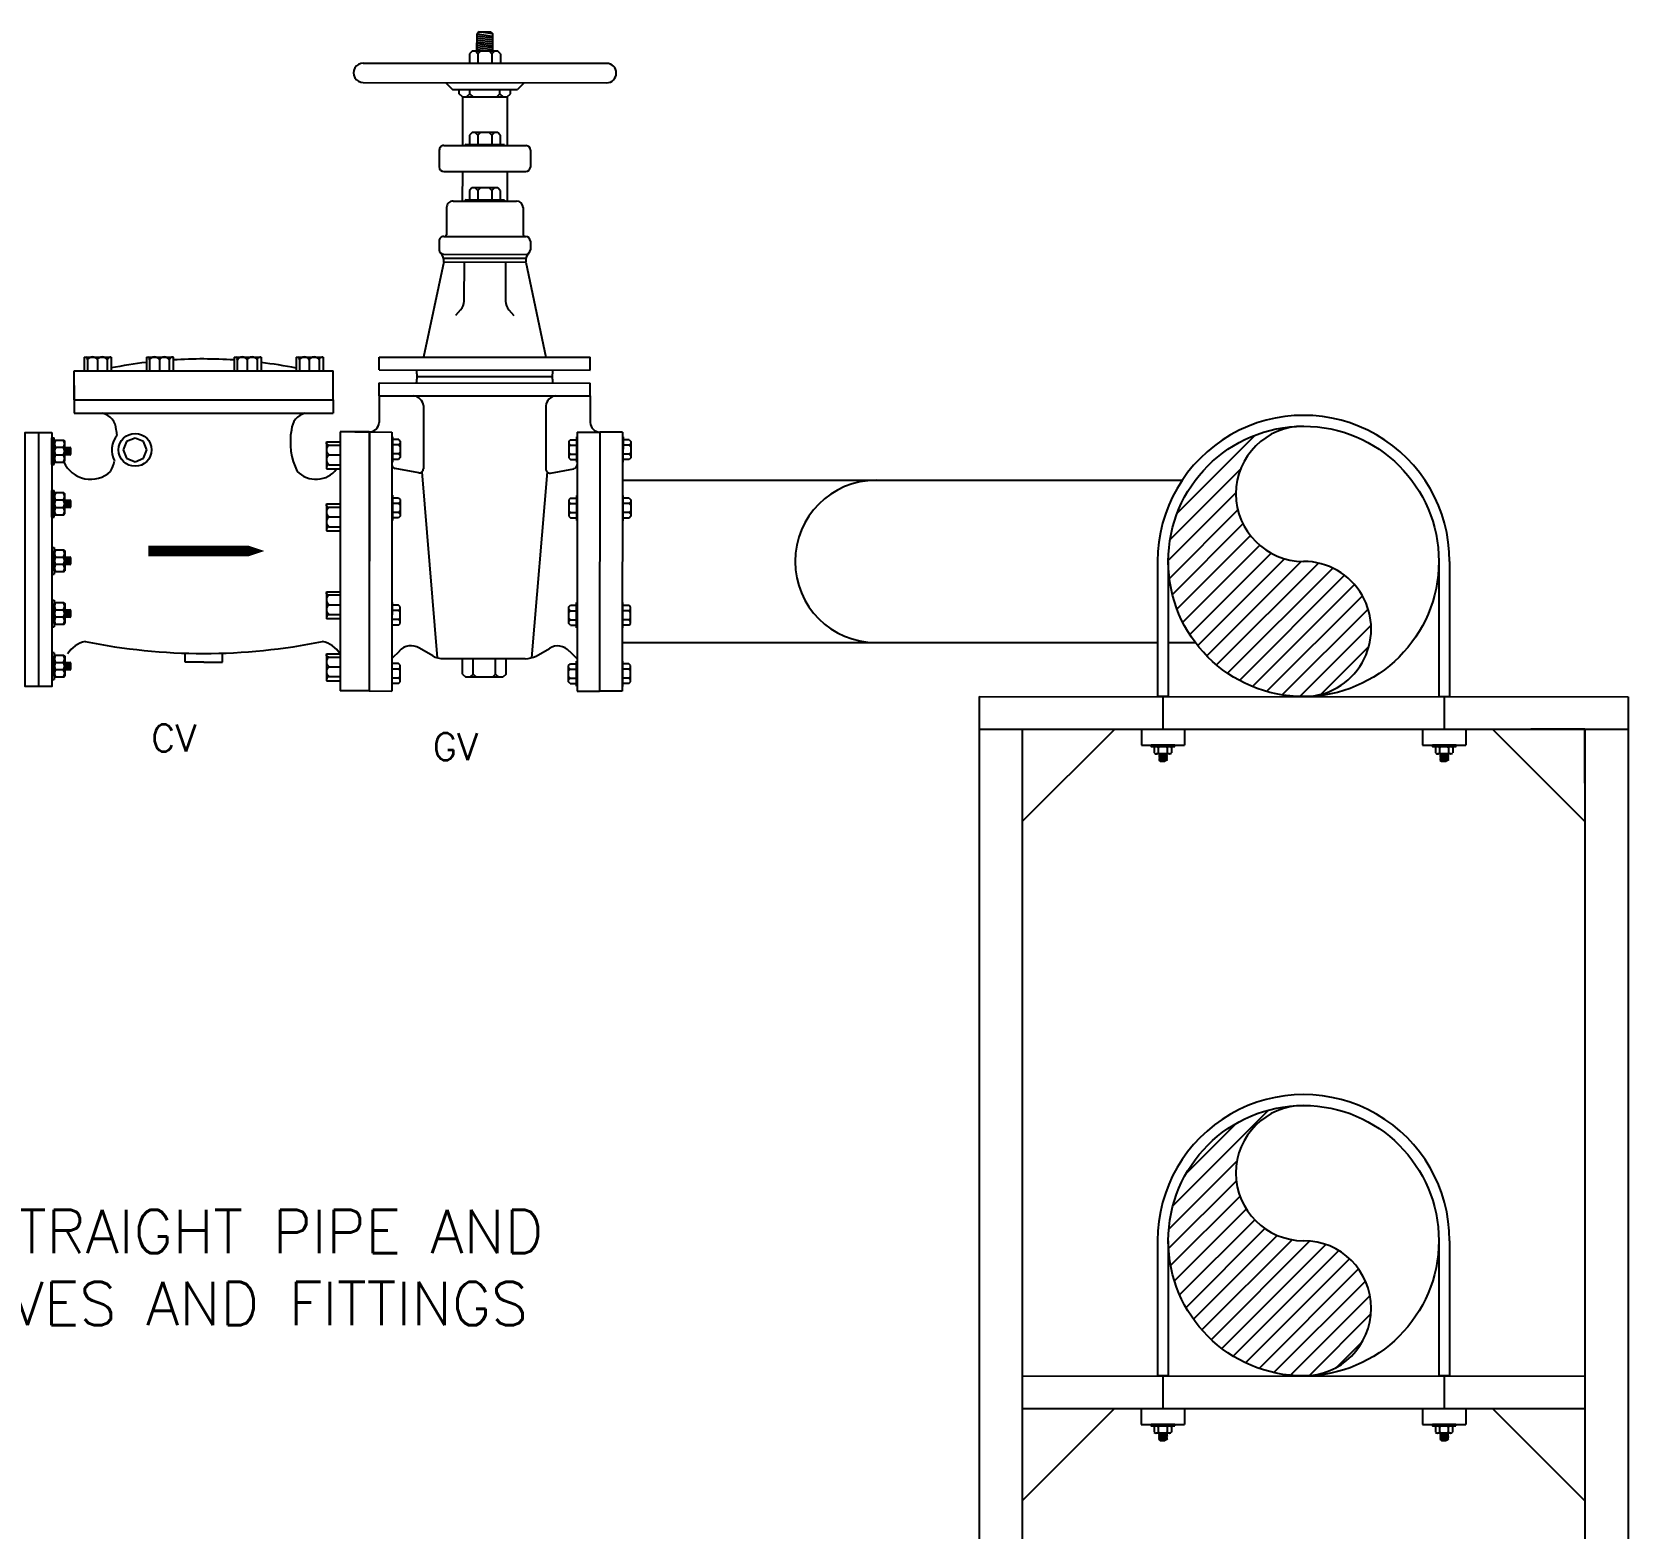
# Model space of a CAD drawing. Header units: inches. Extents: x 51172 to 63334, y -27893 to -10796.
# Drawn here: x 61473 to 62949, y -15642 to -14259 of the extents above; entities that cross this region are included whole.
import ezdxf

# ---------------------------------------------------------------- set-up
doc = ezdxf.new("R2010")
doc.units = ezdxf.units.IN
doc.header["$MEASUREMENT"] = 0
doc.layers.add('M-HVAC-PIPE-TEXT', color=2, linetype='Continuous', lineweight=25)
doc.layers.add('OUTSIDE', color=253, linetype='Continuous')
doc.styles.add('SIMS', font='simplex.shx')

msp = doc.modelspace()

# ---------------------------------------------------------------- hatches: boundary and pattern name
h = msp.add_hatch()
h.set_pattern_fill('ANSI31', color=256, scale=100)
h.set_pattern_definition([(45, (-37071.097, -21163.08), (-8.8388348, 8.8388348), [])])
h.paths.add_polyline_path([(62692.2, -16194.1, 0.797755), (62648.8, -16003.9, -0.797722), (62605.5, -15813.8, 0.350006), (62453.9, -16003.9, 0.481449)])
h.paths.add_polyline_path([(62648.9, -15251, 0.414214), (62523.9, -15376, 0.414214), (62648.9, -15501, 1), (62648.9, -15376, -1)])
h.paths.add_polyline_path([(62648.9, -14873.1, 1), (62648.9, -14748.1, -1), (62648.9, -14623.1, 0.414214), (62523.9, -14748.1, 0.414214)])

# ---------------------------------------------------------------- linework, layer by layer
at = {"color": 5, "linetype": 'Continuous'}
for p, q in [((61884.7, -14276.4), (61884.8, -14260.5)), ((61886.6, -14258.7), (61884.8, -14260.5)), ((61885.4, -14260.6), (61898.9, -14262.5)), ((61885.4, -14262.4), (61898.9, -14264.2)), ((61885.4, -14264.2), (61898.9, -14266)), ((61885.4, -14266), (61898.9, -14267.8)), ((61885.4, -14267.7), (61898.9, -14269.6)), ((61898.9, -14260.4), (61886.6, -14258.7)), ((61886.6, -14258.7), (61897.7, -14258.7)), ((61897.7, -14258.7), (61899.5, -14260.5)), ((61899.5, -14276.4), (61899.5, -14260.5)), ((61880.2, -14276.4), (61877.8, -14278.8)), ((61877.8, -14278.8), (61877.8, -14287.6)), ((61904, -14276.4), (61880.2, -14276.4)), ((61885.7, -14278.8), (61883.3, -14276.4)), ((61885.4, -14269.5), (61898.9, -14271.4)), ((61885.4, -14271.3), (61898.9, -14273.2)), ((61885.4, -14273.1), (61898.9, -14275)), ((61885.4, -14274.9), (61896, -14276.4)), ((61885.7, -14278.8), (61885.6, -14287.6)), ((61885.7, -14278.8), (61888, -14276.4)), ((61898.6, -14278.8), (61896.2, -14276.4)), ((61898.6, -14278.8), (61901, -14276.4)), ((61898.6, -14278.8), (61898.6, -14287.6)), ((61906.4, -14278.8), (61904, -14276.4)), ((61906.4, -14278.8), (61906.4, -14287.6)), ((61779.6, -14287.5), (62004.6, -14287.7)), ((61779.6, -14305.5), (62004.6, -14305.7)), ((61855.7, -14305.5), (61862.1, -14312)), ((61862.1, -14312), (61922.1, -14312)), ((61868.3, -14315.8), (61868.3, -14312)), ((61878.2, -14315.8), (61878.2, -14312)), ((61906, -14315.8), (61906, -14312)), ((61915.8, -14315.8), (61915.8, -14312)), ((61928.5, -14305.6), (61922.1, -14312)), ((61871.3, -14318.8), (61868.3, -14315.8)), ((61871.3, -14318.8), (61912.8, -14318.8)), ((61871.3, -14318.8), (61871.3, -14363.8)), ((61878.2, -14315.8), (61875.2, -14318.8)), ((61878.2, -14315.8), (61881.2, -14318.8)), ((61906, -14315.8), (61903, -14318.8)), ((61906, -14315.8), (61909, -14318.8)), ((61912.8, -14318.8), (61915.8, -14315.8)), ((61912.8, -14318.8), (61912.8, -14363.8)), ((61880.2, -14351.6), (61877.8, -14354)), ((61877.8, -14354), (61877.8, -14362.8)), ((61904, -14351.7), (61880.2, -14351.6)), ((61885.6, -14354), (61883.2, -14351.6)), ((61885.6, -14354), (61888, -14351.6)), ((61885.6, -14354), (61885.6, -14362.8)), ((61898.5, -14354), (61896.1, -14351.7)), ((61898.5, -14354), (61900.9, -14351.7)), ((61898.5, -14354), (61898.5, -14362.9)), ((61906.3, -14354), (61904, -14351.7)), ((61906.3, -14354), (61906.3, -14362.9)), ((61849.9, -14367.9), (61849.9, -14383.5)), ((61854.1, -14363.7), (61930, -14363.8)), ((61910.2, -14362.9), (61873.8, -14362.8)), ((61873.8, -14362.8), (61873.8, -14363.8)), ((61910.2, -14362.9), (61910.2, -14363.8)), ((61934.1, -14368), (61934.1, -14383.6)), ((61854.1, -14387.7), (61929.9, -14387.8)), ((61871.3, -14387.7), (61871.2, -14415)), ((61912.8, -14387.7), (61912.8, -14415)), ((61862.6, -14415), (61921.4, -14415)), ((61910.2, -14414.1), (61873.8, -14414)), ((61873.8, -14414), (61873.8, -14415)), ((61880.1, -14402.8), (61877.7, -14405.2)), ((61877.7, -14405.2), (61877.7, -14414)), ((61903.9, -14402.9), (61880.1, -14402.8)), ((61885.5, -14405.2), (61883.2, -14402.8)), ((61885.5, -14405.2), (61887.9, -14402.9)), ((61885.5, -14405.2), (61885.5, -14414.1)), ((61898.5, -14405.2), (61896.1, -14402.9)), ((61898.5, -14405.2), (61900.9, -14402.9)), ((61898.5, -14405.2), (61898.5, -14414.1)), ((61906.3, -14405.3), (61903.9, -14402.9)), ((61906.3, -14405.3), (61906.3, -14414.1)), ((61910.2, -14414.1), (61910.2, -14415)), ((61856.6, -14420.9), (61856.6, -14446.1)), ((61927.4, -14421), (61927.4, -14446.2)), ((61849.9, -14452), (61849.9, -14460)), ((61854.1, -14447.8), (61929.9, -14447.9)), ((61934.1, -14452.1), (61934.1, -14460.1)), ((61854, -14471.3), (61835.3, -14559.2)), ((61853.8, -14467.8), (61930.1, -14467.8)), ((61854, -14464.2), (61929.9, -14464.3)), ((61854, -14471.3), (61929.9, -14471.4)), ((61872.8, -14471.3), (61872.7, -14507.4)), ((61911.1, -14471.4), (61911.1, -14507.5)), ((61929.9, -14471.4), (61948.4, -14559.3)), ((61869.6, -14515.5), (61864.9, -14520.7)), ((61914.2, -14515.6), (61918.9, -14520.7)), ((61794.3, -14559.2), (61989.4, -14559.3)), ((61794.3, -14571.1), (61794.3, -14559.2)), ((61989.4, -14571.3), (61989.4, -14559.3)), ((61794.3, -14571.1), (61989.4, -14571.3)), ((61829.5, -14577.1), (61954.2, -14577.3)), ((61794.3, -14583.1), (61989.4, -14583.3)), ((61794.3, -14595.1), (61794.3, -14583.1)), ((61989.4, -14595.2), (61989.4, -14583.3)), ((61794.3, -14595.1), (61989.4, -14595.2)), ((61794.3, -14595.1), (61794.3, -14619.7)), ((61835.3, -14604.1), (61835.2, -14662.4)), ((61948.4, -14604.2), (61948.3, -14662.5)), ((61989.4, -14595.2), (61989.4, -14619.9)), ((61479.4, -14628.9), (61479.4, -14863.7)), ((61491.7, -14658.6), (61491.7, -14634)), ((61491.7, -14634), (61494, -14634)), ((61494, -14658.6), (61494, -14634)), ((61494.8, -14636.2), (61494, -14637)), ((61494, -14637), (61494, -14655.5)), ((61502.8, -14636.2), (61494.8, -14636.2)), ((61502.8, -14636.2), (61503.7, -14637)), ((61503.7, -14655.5), (61503.7, -14637)), ((61785.3, -14628.4), (61785.1, -14867.8)), ((61785.3, -14628.4), (61785.1, -14867.8)), ((61785.3, -14628.4), (61806.1, -14628.5)), ((61806.1, -14628.5), (61805.9, -14867.9)), ((61806.7, -14632.9), (61806.1, -14632.9)), ((61806.7, -14632.9), (61806.7, -14656.3)), ((61812.4, -14635.5), (61806.7, -14635.5)), ((61812.4, -14635.5), (61813.9, -14637)), ((61813.9, -14637), (61813.9, -14652.2)), ((61971.2, -14635.6), (61969.7, -14637.1)), ((61969.7, -14637.1), (61969.7, -14652.4)), ((61971.2, -14635.6), (61976.9, -14635.6)), ((61976.9, -14633.1), (61977.5, -14633.1)), ((61976.9, -14633.1), (61976.9, -14656.4)), ((61977.5, -14628.6), (61977.3, -14868)), ((61977.5, -14628.6), (61998.3, -14628.6)), ((61998.3, -14628.6), (61998.1, -14868)), ((61998.3, -14628.6), (61998.1, -14868)), ((62019.2, -14628.7), (61998.3, -14628.6)), ((62019.2, -14628.7), (62018.9, -14868.1)), ((62019.8, -14633.1), (62019.2, -14633.1)), ((62019.8, -14633.1), (62019.7, -14656.5)), ((62025.4, -14635.7), (62019.8, -14635.6)), ((62025.4, -14635.7), (62026.9, -14637.2)), ((62026.9, -14637.2), (62026.9, -14652.4)), ((61502, -14642.9), (61495.6, -14642.9)), ((61495.6, -14649.6), (61502, -14649.6)), ((61503.7, -14642.9), (61508.5, -14642.9)), ((61508.5, -14649.6), (61503.7, -14649.6)), ((61509.3, -14648.8), (61509.3, -14643.7)), ((61812.4, -14640.5), (61806.7, -14640.5)), ((61812.3, -14648.8), (61806.7, -14648.8)), ((61812.3, -14648.8), (61813.9, -14647.2)), ((61812.3, -14648.8), (61813.9, -14650.3)), ((61813.9, -14652.2), (61812.3, -14653.8)), ((61812.4, -14640.5), (61813.9, -14638.9)), ((61812.4, -14640.5), (61813.9, -14642)), ((61971.2, -14640.6), (61969.7, -14639.1)), ((61971.2, -14640.6), (61969.7, -14642.1)), ((61971.2, -14648.9), (61969.7, -14647.4)), ((61971.2, -14648.9), (61969.7, -14650.4)), ((61969.7, -14652.4), (61971.2, -14653.9)), ((61971.2, -14640.6), (61976.9, -14640.6)), ((61971.2, -14648.9), (61976.9, -14648.9)), ((62025.4, -14649), (62019.7, -14649)), ((62025.4, -14640.7), (62019.8, -14640.7)), ((62025.4, -14640.7), (62026.9, -14639.1)), ((62025.4, -14640.7), (62026.9, -14642.2)), ((62025.4, -14649), (62026.9, -14647.4)), ((62025.4, -14649), (62026.9, -14650.5)), ((62026.9, -14652.4), (62025.4, -14654)), ((61491.7, -14658.6), (61494, -14658.6)), ((61494, -14655.5), (61494.8, -14656.3)), ((61494.8, -14656.3), (61502.8, -14656.3)), ((61502.8, -14656.3), (61503.7, -14655.5)), ((61806.7, -14656.3), (61806.1, -14656.3)), ((61812.3, -14653.8), (61806.7, -14653.8)), ((61831, -14666.3), (61809.2, -14662.2)), ((61833.9, -14665.3), (61848, -14837.1)), ((61949.6, -14665.4), (61935.2, -14837.2)), ((61952.6, -14666.4), (61974.4, -14662.4)), ((61971.2, -14653.9), (61976.9, -14653.9)), ((61976.9, -14656.4), (61977.5, -14656.4)), ((62019.7, -14656.5), (62019.1, -14656.5)), ((62025.4, -14654), (62019.7, -14654)), ((61491.7, -14682.6), (61494, -14682.6)), ((61491.7, -14707.2), (61491.7, -14682.6)), ((61494, -14707.2), (61494, -14682.6)), ((61494.8, -14684.8), (61494, -14685.6)), ((61494, -14685.6), (61494, -14704.2)), ((61502.8, -14684.8), (61494.8, -14684.8)), ((61502, -14691.6), (61495.6, -14691.6)), ((61502.8, -14684.8), (61503.7, -14685.6)), ((61503.7, -14704.2), (61503.7, -14685.6)), ((61503.7, -14691.6), (61508.5, -14691.6)), ((61509.3, -14697.5), (61509.3, -14692.4)), ((61806.7, -14686.9), (61806.1, -14686.9)), ((61806.7, -14686.9), (61806.6, -14710.3)), ((61812.3, -14694.5), (61806.6, -14694.5)), ((61812.3, -14689.5), (61806.7, -14689.5)), ((61812.3, -14689.5), (61813.8, -14691)), ((61812.3, -14694.5), (61813.8, -14692.9)), ((61812.3, -14694.5), (61813.8, -14696)), ((61813.8, -14691), (61813.8, -14706.3)), ((61971.2, -14689.6), (61969.7, -14691.1)), ((61969.7, -14691.1), (61969.7, -14706.4)), ((61971.2, -14694.6), (61969.7, -14693.1)), ((61971.2, -14694.6), (61969.7, -14696.1)), ((61971.2, -14689.6), (61976.8, -14689.6)), ((61971.2, -14694.6), (61976.8, -14694.6)), ((61976.8, -14687.1), (61976.8, -14710.4)), ((61976.8, -14687.1), (61977.4, -14687.1)), ((62019.7, -14687.1), (62019.1, -14687.1)), ((62019.7, -14687.1), (62019.7, -14710.5)), ((62025.4, -14689.7), (62019.7, -14689.7)), ((62025.4, -14694.7), (62019.7, -14694.7)), ((62025.4, -14689.7), (62026.9, -14691.2)), ((62025.4, -14694.7), (62026.9, -14693.1)), ((62025.4, -14694.7), (62026.9, -14696.2)), ((62026.9, -14691.2), (62026.9, -14706.4)), ((61491.7, -14707.2), (61494, -14707.2)), ((61494, -14704.2), (61494.8, -14705)), ((61494.8, -14705), (61502.8, -14705)), ((61495.6, -14698.3), (61502, -14698.3)), ((61502.8, -14705), (61503.7, -14704.2)), ((61508.5, -14698.3), (61503.7, -14698.3)), ((61806.6, -14710.3), (61806, -14710.3)), ((61812.3, -14702.8), (61806.6, -14702.8)), ((61812.3, -14707.8), (61806.6, -14707.8)), ((61812.3, -14702.8), (61813.8, -14701.2)), ((61812.3, -14702.8), (61813.8, -14704.3)), ((61813.8, -14706.3), (61812.3, -14707.8)), ((61971.2, -14702.9), (61969.7, -14701.4)), ((61971.2, -14702.9), (61969.7, -14704.4)), ((61969.7, -14706.4), (61971.2, -14707.9)), ((61971.2, -14702.9), (61976.8, -14702.9)), ((61971.2, -14707.9), (61976.8, -14707.9)), ((61976.8, -14710.4), (61977.4, -14710.4)), ((62019.7, -14710.5), (62019.1, -14710.5)), ((62025.4, -14703), (62019.7, -14703)), ((62025.3, -14708), (62019.7, -14708)), ((62026.9, -14706.4), (62025.3, -14708)), ((62025.4, -14703), (62026.9, -14701.4)), ((62025.4, -14703), (62026.9, -14704.5)), ((61491.7, -14735.3), (61491.7, -14759.9)), ((61491.7, -14735.3), (61494, -14735.3)), ((61494, -14735.3), (61494, -14759.9)), ((61494, -14738.3), (61494.8, -14737.5)), ((61494, -14756.9), (61494, -14738.3)), ((61494.8, -14737.5), (61502.8, -14737.5)), ((61502.8, -14737.5), (61503.7, -14738.3)), ((61503.7, -14738.3), (61503.7, -14756.9)), ((61495.6, -14744.2), (61502, -14744.2)), ((61502, -14751), (61495.6, -14751)), ((61503.7, -14744.2), (61508.5, -14744.2)), ((61508.5, -14751), (61503.7, -14751)), ((61509.3, -14750.1), (61509.3, -14745)), ((61491.7, -14759.9), (61494, -14759.9)), ((61494.8, -14757.7), (61494, -14756.9)), ((61502.8, -14757.7), (61494.8, -14757.7)), ((61502.8, -14757.7), (61503.7, -14756.9)), ((61491.7, -14784), (61494, -14784)), ((61491.7, -14784), (61491.7, -14808.6)), ((61494, -14784), (61494, -14808.6)), ((61494, -14787), (61494.8, -14786.2)), ((61494, -14805.5), (61494, -14787)), ((61494.8, -14786.2), (61502.8, -14786.2)), ((61495.6, -14792.9), (61502, -14792.9)), ((61502, -14799.6), (61495.6, -14799.6)), ((61502.8, -14786.2), (61503.7, -14787)), ((61503.7, -14787), (61503.7, -14805.5)), ((61503.7, -14792.9), (61508.5, -14792.9)), ((61508.5, -14799.6), (61503.7, -14799.6)), ((61509.3, -14798.8), (61509.3, -14793.7)), ((61806.6, -14786), (61806, -14786)), ((61806.5, -14809.4), (61806.6, -14786)), ((61812.2, -14788.6), (61806.6, -14788.6)), ((61812.2, -14793.6), (61806.6, -14793.6)), ((61813.7, -14790.1), (61812.2, -14788.6)), ((61812.2, -14793.6), (61813.7, -14792)), ((61812.2, -14793.6), (61813.7, -14795.1)), ((61812.2, -14801.9), (61813.7, -14800.3)), ((61813.7, -14805.4), (61813.7, -14790.1)), ((61969.6, -14790.2), (61971.1, -14788.7)), ((61969.6, -14805.5), (61969.6, -14790.2)), ((61971.1, -14793.7), (61969.6, -14792.2)), ((61971.1, -14793.7), (61969.6, -14795.2)), ((61971.1, -14788.7), (61976.8, -14788.7)), ((61971.1, -14793.7), (61976.8, -14793.7)), ((61976.7, -14809.5), (61976.8, -14786.2)), ((61976.8, -14786.2), (61977.4, -14786.2)), ((62019.6, -14786.2), (62019, -14786.2)), ((62019.6, -14809.6), (62019.6, -14786.2)), ((62025.3, -14788.8), (62019.6, -14788.8)), ((62025.3, -14793.8), (62019.6, -14793.8)), ((62026.8, -14790.3), (62025.3, -14788.8)), ((62025.3, -14793.8), (62026.8, -14792.2)), ((62025.3, -14793.8), (62026.8, -14795.3)), ((62026.8, -14805.5), (62026.8, -14790.3)), ((61491.7, -14808.6), (61494, -14808.6)), ((61494.8, -14806.3), (61494, -14805.5)), ((61502.8, -14806.3), (61494.8, -14806.3)), ((61502.8, -14806.3), (61503.7, -14805.5)), ((61806.5, -14809.4), (61805.9, -14809.4)), ((61812.2, -14801.9), (61806.5, -14801.9)), ((61812.2, -14806.9), (61806.5, -14806.9)), ((61812.2, -14801.9), (61813.7, -14803.4)), ((61812.2, -14806.9), (61813.7, -14805.4)), ((61971.1, -14802), (61969.6, -14800.5)), ((61971.1, -14802), (61969.6, -14803.5)), ((61971.1, -14807), (61969.6, -14805.5)), ((61971.1, -14802), (61976.7, -14802)), ((61971.1, -14807), (61976.7, -14807)), ((61976.7, -14809.5), (61977.3, -14809.5)), ((62019.6, -14809.6), (62019, -14809.6)), ((62025.3, -14802.1), (62019.6, -14802.1)), ((62025.3, -14807.1), (62019.6, -14807.1)), ((62025.3, -14802.1), (62026.8, -14800.5)), ((62025.3, -14802.1), (62026.8, -14803.6)), ((62025.3, -14807.1), (62026.8, -14805.5)), ((61843.9, -14835.5), (61831.6, -14828.4)), ((61939.4, -14835.6), (61951.7, -14828.6)), ((61494, -14832.6), (61494, -14857.2)), ((61494, -14835.6), (61494.8, -14834.8)), ((61494, -14854.2), (61494, -14835.6)), ((61494.8, -14834.8), (61502.8, -14834.8)), ((61495.6, -14841.6), (61502, -14841.6)), ((61502.8, -14834.8), (61503.7, -14835.6)), ((61503.7, -14835.6), (61503.7, -14854.2)), ((61503.7, -14841.6), (61508.5, -14841.6)), ((61509.3, -14847.5), (61509.3, -14842.4)), ((61813, -14831.1), (61805.9, -14837.9)), ((61806.5, -14840.1), (61805.9, -14840.1)), ((61806.5, -14863.4), (61806.5, -14840.1)), ((61812.2, -14842.6), (61806.5, -14842.6)), ((61813.7, -14844.1), (61812.2, -14842.6)), ((61813.7, -14859.4), (61813.7, -14844.1)), ((61853.8, -14838), (61929.4, -14838)), ((61871.4, -14852.2), (61871.4, -14838)), ((61881.2, -14852.2), (61881.3, -14838)), ((61902, -14852.3), (61902, -14838)), ((61911.8, -14852.3), (61911.8, -14838)), ((61969.5, -14844.2), (61971.1, -14842.7)), ((61969.5, -14859.5), (61969.5, -14844.2)), ((61970.2, -14831.2), (61977.3, -14838.1)), ((61971.1, -14842.7), (61976.7, -14842.7)), ((61976.7, -14840.2), (61977.3, -14840.2)), ((61976.7, -14863.5), (61976.7, -14840.2)), ((62019.6, -14840.2), (62019, -14840.2)), ((62019.6, -14863.6), (62019.6, -14840.2)), ((62025.2, -14842.8), (62019.6, -14842.8)), ((62026.7, -14844.3), (62025.2, -14842.8)), ((62026.7, -14859.5), (62026.7, -14844.3)), ((61491.7, -14857.2), (61494, -14857.2)), ((61494.8, -14855), (61494, -14854.2)), ((61502.8, -14855), (61494.8, -14855)), ((61502, -14848.3), (61495.6, -14848.3)), ((61502.8, -14855), (61503.7, -14854.2)), ((61508.5, -14848.3), (61503.7, -14848.3)), ((61812.2, -14847.6), (61806.5, -14847.6)), ((61812.2, -14855.9), (61806.5, -14855.9)), ((61812.2, -14847.6), (61813.7, -14846.1)), ((61812.2, -14847.6), (61813.7, -14849.1)), ((61812.2, -14855.9), (61813.7, -14854.3)), ((61812.2, -14855.9), (61813.7, -14857.4)), ((61812.2, -14860.9), (61813.7, -14859.4)), ((61871.4, -14852.2), (61874.4, -14855.2)), ((61908.8, -14855.2), (61874.4, -14855.2)), ((61881.2, -14852.2), (61878.3, -14855.2)), ((61881.2, -14852.2), (61884.2, -14855.2)), ((61902, -14852.3), (61899, -14855.2)), ((61902, -14852.3), (61904.9, -14855.2)), ((61911.8, -14852.3), (61908.8, -14855.2)), ((61971, -14847.7), (61969.5, -14846.2)), ((61971, -14847.7), (61969.5, -14849.2)), ((61971, -14856), (61969.5, -14854.5)), ((61971, -14856), (61969.5, -14857.5)), ((61971, -14847.7), (61976.7, -14847.7)), ((61971, -14856), (61976.7, -14856)), ((62025.2, -14847.8), (62019.6, -14847.8)), ((62025.2, -14856.1), (62019.6, -14856.1)), ((62025.2, -14847.8), (62026.7, -14846.2)), ((62025.2, -14847.8), (62026.7, -14849.3)), ((62025.2, -14856.1), (62026.7, -14854.5)), ((62025.2, -14856.1), (62026.7, -14857.6)), ((61785.1, -14867.8), (61805.9, -14867.9)), ((61806.5, -14863.4), (61805.9, -14863.4)), ((61812.2, -14860.9), (61806.5, -14860.9)), ((61971, -14861), (61969.5, -14859.5)), ((61971, -14861), (61976.7, -14861)), ((61976.7, -14863.5), (61977.3, -14863.5)), ((61977.3, -14868), (61998.1, -14868)), ((62018.9, -14868.1), (61998.1, -14868)), ((62019.6, -14863.6), (62019, -14863.6)), ((62025.2, -14861.1), (62019.6, -14861.1)), ((62025.2, -14861.1), (62026.7, -14859.5))]:
    msp.add_line(p, q, dxfattribs=at)
at = {"color": 5}
for p, q in [((61521.7, -14559.2), (61521.7, -14572.1)), ((61521.7, -14559.2), (61546.6, -14559.2)), ((61524.7, -14561.8), (61524.7, -14572.1)), ((61533.8, -14561.8), (61533.8, -14572.1)), ((61542.9, -14561.8), (61542.9, -14572.1)), ((61546.6, -14559.2), (61546.6, -14572.1)), ((61579.1, -14559.2), (61579.1, -14572.1)), ((61579.1, -14559.2), (61604, -14559.2)), ((61582.1, -14561.8), (61582.1, -14572.1)), ((61591.2, -14561.8), (61591.2, -14572.1)), ((61600.3, -14561.8), (61600.3, -14572.1)), ((61604, -14559.2), (61604, -14572.1)), ((61660.3, -14559.2), (61660.3, -14572.1)), ((61660.3, -14559.2), (61685.2, -14559.2)), ((61663.2, -14561.8), (61663.2, -14572.1)), ((61672.3, -14561.8), (61672.3, -14572.1)), ((61681.4, -14561.8), (61681.4, -14572.1)), ((61685.2, -14559.2), (61685.2, -14572.1)), ((61717.7, -14559.2), (61717.7, -14572.1)), ((61717.7, -14559.2), (61742.5, -14559.2)), ((61720.6, -14561.8), (61720.6, -14572.1)), ((61729.7, -14561.8), (61729.7, -14572.1)), ((61738.8, -14561.8), (61738.8, -14572.1)), ((61742.5, -14559.2), (61742.5, -14572.1)), ((61512.5, -14572.1), (61751.8, -14572.1)), ((61512.5, -14585.4), (61512.5, -14572.1)), ((61751.8, -14585.4), (61751.8, -14572.1)), ((61512.5, -14598.7), (61512.5, -14585.4)), ((61512.5, -14585.4), (61512.5, -14598.7)), ((61751.8, -14598.7), (61751.8, -14585.4)), ((61512.5, -14598.7), (61751.8, -14598.7)), ((61512.5, -14598.7), (61512.5, -14611)), ((61751.8, -14598.7), (61751.8, -14611)), ((61512.5, -14611), (61751.8, -14611)), ((61560.9, -14637.3), (61557.7, -14645)), ((61568.7, -14634.1), (61560.9, -14637.3)), ((61576.4, -14637.3), (61568.7, -14634.1)), ((61579.6, -14645), (61576.4, -14637.3)), ((61745.6, -14637.6), (61745.6, -14662.5)), ((61745.6, -14637.6), (61758.4, -14637.6)), ((61771.8, -14628.3), (61758.4, -14628.3)), ((61758.4, -14628.3), (61758.4, -14867.7)), ((61785.1, -14628.3), (61771.8, -14628.3)), ((61771.8, -14628.3), (61785.1, -14628.3)), ((61785.1, -14628.3), (61785.1, -14867.8)), ((61557.7, -14645), (61560.9, -14652.8)), ((61560.9, -14652.8), (61568.7, -14656)), ((61568.7, -14656), (61576.4, -14652.8)), ((61576.4, -14652.8), (61579.6, -14645)), ((61748.2, -14640.6), (61758.4, -14640.6)), ((61748.2, -14649.6), (61758.4, -14649.6)), ((61745.6, -14662.5), (61758.4, -14662.5)), ((61748.2, -14658.7), (61758.4, -14658.7)), ((61785.2, -14673.1), (61785.2, -14823.1)), ((61745.6, -14695), (61745.6, -14719.9)), ((61745.6, -14695), (61758.4, -14695)), ((61748.2, -14697.9), (61758.4, -14697.9)), ((61748.2, -14707), (61758.4, -14707)), ((61745.6, -14719.9), (61758.4, -14719.9)), ((61748.2, -14716.1), (61758.4, -14716.1)), ((61745.6, -14776.1), (61745.6, -14801)), ((61745.6, -14776.1), (61758.4, -14776.1)), ((61748.2, -14779.1), (61758.4, -14779.1)), ((61748.2, -14788.2), (61758.4, -14788.2)), ((61748.2, -14797.3), (61758.4, -14797.3)), ((61745.6, -14801), (61758.4, -14801)), ((61494, -14832.6), (61491.7, -14832.6)), ((61615.1, -14841.1), (61615.1, -14832.9)), ((61632.2, -14841.1), (61615.1, -14841.1)), ((61632.2, -14841.1), (61649.4, -14841.1)), ((61649.4, -14841.1), (61649.4, -14832.9)), ((61745.6, -14833.5), (61745.6, -14858.4)), ((61745.6, -14833.5), (61758.4, -14833.5)), ((61748.2, -14836.5), (61758.4, -14836.5)), ((61745.6, -14858.4), (61758.4, -14858.4)), ((61748.2, -14845.6), (61758.4, -14845.6)), ((61748.2, -14854.6), (61758.4, -14854.6)), ((61771.8, -14867.7), (61758.4, -14867.7)), ((61785.1, -14867.7), (61771.8, -14867.7))]:
    msp.add_line(p, q, dxfattribs=at)
for p, q in [((62019.1, -14673.1), (62536.7, -14673.1)), ((62019.1, -14673.1), (62253.8, -14673.1)), ((62513.9, -14748.1), (62513.9, -14873.1)), ((62523.9, -14748.1), (62523.9, -14873.1)), ((62773.9, -14748.1), (62773.9, -14873.2)), ((62783.9, -14748.1), (62783.9, -14873.2)), ((62019, -14823.1), (62513.9, -14823.1)), ((62523.9, -14823.1), (62548.9, -14823.1)), ((62348.9, -14873.1), (62348.9, -15941.9)), ((62348.9, -14873.1), (62948.9, -14873.2)), ((62523.9, -14873.1), (62513.9, -14873.1)), ((62518.9, -14873.1), (62518.9, -14903.1)), ((62783.9, -14873.2), (62773.9, -14873.2)), ((62778.9, -14873.2), (62778.9, -14903.2)), ((62948.9, -14873.2), (62948.9, -16598.1)), ((62348.9, -14903.1), (62948.9, -14903.2)), ((62388.9, -14903.1), (62388.9, -15941.9)), ((62388.9, -14903.1), (62438.9, -14903.1)), ((62388.9, -14903.1), (62388.9, -14953.1)), ((62388.9, -14988.5), (62474.3, -14903.1)), ((62499, -14903.1), (62499, -14918)), ((62538.9, -14903.1), (62538.9, -14917.9)), ((62759, -14903.1), (62759, -14918)), ((62798.9, -14903.2), (62798.9, -14918)), ((62823.6, -14903.2), (62908.9, -14988.5)), ((62908.9, -14903.2), (62858.9, -14903.2)), ((62908.9, -14903.2), (62908.9, -16598.1)), ((62908.9, -14903.2), (62908.9, -14953.2)), ((62908.9, -14953.2), (62908.9, -14903.2)), ((62499, -14918), (62538.9, -14917.9)), ((62759, -14918), (62798.9, -14918)), ((62510.9, -14920), (62510.9, -14925.2)), ((62525, -14926), (62512.7, -14926)), ((62514.6, -14920), (62514.6, -14925.2)), ((62515, -14926.1), (62515.1, -14926)), ((62515, -14926.1), (62515.6, -14926.6)), ((62515, -14927), (62515.6, -14926.6)), ((62515, -14927), (62515.6, -14927.5)), ((62515, -14928), (62515.6, -14927.5)), ((62515, -14928), (62515.6, -14928.4)), ((62515, -14928.9), (62515.6, -14928.4)), ((62515, -14928.9), (62515.6, -14929.3)), ((62515, -14929.8), (62515.6, -14929.3)), ((62515, -14929.8), (62515.6, -14930.3)), ((62515, -14930.7), (62515.6, -14930.3)), ((62515, -14930.7), (62515.6, -14931.2)), ((62515, -14931.7), (62515.6, -14931.2)), ((62515, -14931.7), (62516.5, -14932.9)), ((62522.5, -14931.9), (62515.2, -14931.9)), ((62522.5, -14926.3), (62515.6, -14926.6)), ((62522.5, -14927.2), (62515.6, -14927.5)), ((62522.5, -14928.1), (62515.6, -14928.4)), ((62522.5, -14929.1), (62515.6, -14929.3)), ((62522.5, -14930), (62515.6, -14930.3)), ((62522.5, -14931), (62515.6, -14931.2)), ((62516.5, -14932.9), (62520.8, -14932.9)), ((62522.5, -14931.9), (62520.8, -14932.9)), ((62522.9, -14926), (62522.5, -14926.3)), ((62523.1, -14926.8), (62522.5, -14926.3)), ((62523.1, -14926.8), (62522.5, -14927.2)), ((62523.1, -14927.7), (62522.5, -14927.2)), ((62523.1, -14927.7), (62522.5, -14928.1)), ((62523.1, -14928.6), (62522.5, -14928.1)), ((62523.1, -14928.6), (62522.5, -14929.1)), ((62523.1, -14929.6), (62522.5, -14929.1)), ((62523.1, -14929.6), (62522.5, -14930)), ((62523.1, -14930.5), (62522.5, -14930)), ((62523.1, -14930.5), (62522.5, -14931)), ((62523.1, -14931.4), (62522.5, -14931)), ((62523.1, -14931.4), (62522.5, -14931.9)), ((62523.1, -14925.2), (62523.1, -14920)), ((62526.8, -14920), (62526.8, -14925.2)), ((62770.9, -14920), (62770.9, -14925.2)), ((62785, -14926), (62772.7, -14926)), ((62774.6, -14920), (62774.6, -14925.2)), ((62775, -14926.1), (62775.1, -14926)), ((62775, -14926.1), (62775.6, -14926.6)), ((62775, -14927), (62775.6, -14926.6)), ((62775, -14927), (62775.6, -14927.5)), ((62775, -14928), (62775.6, -14927.5)), ((62775, -14928), (62775.6, -14928.4)), ((62775, -14928.9), (62775.6, -14928.4)), ((62775, -14928.9), (62775.6, -14929.4)), ((62775, -14929.8), (62775.6, -14929.4)), ((62775, -14929.8), (62775.6, -14930.3)), ((62775, -14930.7), (62775.6, -14930.3)), ((62775, -14930.7), (62775.6, -14931.2)), ((62775, -14931.7), (62775.6, -14931.2)), ((62775, -14931.7), (62776.5, -14932.9)), ((62782.5, -14931.9), (62775.2, -14931.9)), ((62782.5, -14926.3), (62775.6, -14926.6)), ((62782.5, -14927.2), (62775.6, -14927.5)), ((62782.5, -14928.2), (62775.6, -14928.4)), ((62782.5, -14929.1), (62775.6, -14929.4)), ((62782.5, -14930.1), (62775.6, -14930.3)), ((62782.5, -14931), (62775.6, -14931.2)), ((62776.5, -14932.9), (62780.8, -14932.9)), ((62782.5, -14931.9), (62780.8, -14932.9)), ((62782.9, -14926), (62782.5, -14926.3)), ((62783.1, -14926.8), (62782.5, -14926.3)), ((62783.1, -14926.8), (62782.5, -14927.2)), ((62783.1, -14927.7), (62782.5, -14927.2)), ((62783.1, -14927.7), (62782.5, -14928.2)), ((62783.1, -14928.6), (62782.5, -14928.2)), ((62783.1, -14928.6), (62782.5, -14929.1)), ((62783.1, -14929.6), (62782.5, -14929.1)), ((62783.1, -14929.6), (62782.5, -14930.1)), ((62783.1, -14930.5), (62782.5, -14930.1)), ((62783.1, -14930.5), (62782.5, -14931)), ((62783.1, -14931.4), (62782.5, -14931)), ((62783.1, -14931.4), (62782.5, -14931.9)), ((62783.1, -14925.2), (62783.1, -14920)), ((62786.8, -14920), (62786.8, -14925.2)), ((62513.9, -15376), (62513.9, -15501)), ((62523.9, -15376), (62523.9, -15501)), ((62773.9, -15376), (62773.9, -15501)), ((62783.9, -15376), (62783.9, -15501)), ((62388.9, -15501), (62908.9, -15501.1)), ((62523.9, -15501), (62513.9, -15501)), ((62518.9, -15501), (62518.9, -15531)), ((62783.9, -15501), (62773.9, -15501)), ((62778.9, -15501), (62778.9, -15531)), ((62388.9, -15531), (62908.9, -15531.1)), ((62388.9, -15616.4), (62474.2, -15531)), ((62498.9, -15531), (62498.9, -15545.9)), ((62538.9, -15531), (62538.9, -15545.8)), ((62758.9, -15531), (62758.9, -15545.9)), ((62798.9, -15531), (62798.9, -15545.9)), ((62823.5, -15531), (62908.9, -15616.4)), ((62498.9, -15545.9), (62538.9, -15545.8)), ((62510.8, -15547.9), (62510.8, -15553.1)), ((62514.5, -15547.9), (62514.5, -15553.1)), ((62523, -15553.1), (62523, -15547.9)), ((62526.7, -15547.9), (62526.7, -15553.1)), ((62758.9, -15545.9), (62798.9, -15545.9)), ((62770.8, -15547.9), (62770.8, -15553.1)), ((62774.5, -15547.9), (62774.5, -15553.1)), ((62783, -15553.1), (62783, -15547.9)), ((62786.7, -15547.9), (62786.7, -15553.1)), ((62525, -15553.9), (62512.7, -15553.9)), ((62514.9, -15554), (62515.1, -15553.9)), ((62514.9, -15554), (62515.5, -15554.5)), ((62514.9, -15554.9), (62515.5, -15554.5)), ((62514.9, -15554.9), (62515.5, -15555.4)), ((62514.9, -15555.9), (62515.5, -15555.4)), ((62514.9, -15555.9), (62515.5, -15556.3)), ((62514.9, -15556.8), (62515.5, -15556.3)), ((62514.9, -15556.8), (62515.5, -15557.2)), ((62514.9, -15557.7), (62515.5, -15557.2)), ((62514.9, -15557.7), (62515.5, -15558.2)), ((62514.9, -15558.6), (62515.5, -15558.2)), ((62514.9, -15558.6), (62515.5, -15559.1)), ((62514.9, -15559.6), (62515.5, -15559.1)), ((62514.9, -15559.6), (62516.5, -15560.7)), ((62522.4, -15559.8), (62515.2, -15559.8)), ((62522.4, -15554.2), (62515.5, -15554.5)), ((62522.4, -15555.1), (62515.5, -15555.4)), ((62522.4, -15556), (62515.5, -15556.3)), ((62522.4, -15557), (62515.5, -15557.2)), ((62522.4, -15557.9), (62515.5, -15558.2)), ((62522.4, -15558.9), (62515.5, -15559.1)), ((62516.5, -15560.7), (62520.8, -15560.7)), ((62522.4, -15559.8), (62520.8, -15560.7)), ((62522.8, -15553.9), (62522.4, -15554.2)), ((62523, -15554.7), (62522.4, -15554.2)), ((62523, -15554.7), (62522.4, -15555.1)), ((62523, -15555.6), (62522.4, -15555.1)), ((62523, -15555.6), (62522.4, -15556)), ((62523, -15556.5), (62522.4, -15556)), ((62523, -15556.5), (62522.4, -15557)), ((62523.1, -15557.5), (62522.4, -15557)), ((62523.1, -15557.5), (62522.4, -15557.9)), ((62523, -15558.4), (62522.4, -15557.9)), ((62523, -15558.4), (62522.4, -15558.9)), ((62523, -15559.3), (62522.4, -15558.9)), ((62523, -15559.3), (62522.4, -15559.8)), ((62785, -15553.9), (62772.7, -15553.9)), ((62774.9, -15554), (62775.1, -15553.9)), ((62774.9, -15554), (62775.5, -15554.5)), ((62774.9, -15554.9), (62775.5, -15554.5)), ((62774.9, -15554.9), (62775.5, -15555.4)), ((62774.9, -15555.9), (62775.5, -15555.4)), ((62774.9, -15555.9), (62775.5, -15556.3)), ((62774.9, -15556.8), (62775.5, -15556.3)), ((62774.9, -15556.8), (62775.5, -15557.3)), ((62774.9, -15557.7), (62775.5, -15557.3)), ((62774.9, -15557.7), (62775.5, -15558.2)), ((62774.9, -15558.6), (62775.5, -15558.2)), ((62774.9, -15558.6), (62775.5, -15559.1)), ((62774.9, -15559.6), (62775.5, -15559.1)), ((62774.9, -15559.6), (62776.5, -15560.8)), ((62782.4, -15559.8), (62775.2, -15559.8)), ((62782.4, -15554.2), (62775.5, -15554.5)), ((62782.4, -15555.1), (62775.5, -15555.4)), ((62782.4, -15556.1), (62775.5, -15556.3)), ((62782.4, -15557), (62775.5, -15557.3)), ((62782.4, -15558), (62775.5, -15558.2)), ((62782.4, -15558.9), (62775.5, -15559.1)), ((62776.5, -15560.8), (62780.8, -15560.8)), ((62782.4, -15559.8), (62780.8, -15560.8)), ((62782.8, -15553.9), (62782.4, -15554.2)), ((62783, -15554.7), (62782.4, -15554.2)), ((62783, -15554.7), (62782.4, -15555.1)), ((62783, -15555.6), (62782.4, -15555.1)), ((62783, -15555.6), (62782.4, -15556.1)), ((62783, -15556.5), (62782.4, -15556.1)), ((62783, -15556.5), (62782.4, -15557)), ((62783.1, -15557.5), (62782.4, -15557)), ((62783.1, -15557.5), (62782.4, -15558)), ((62783, -15558.4), (62782.4, -15558)), ((62783, -15558.4), (62782.4, -15558.9)), ((62783, -15559.3), (62782.4, -15558.9)), ((62783, -15559.3), (62782.4, -15559.8))]:
    msp.add_line(p, q)
at = {"color": 5, "linetype": 'Continuous'}
msp.add_lwpolyline([(61491.7, -14628.9), (61491.7, -14863.7), (61467.1, -14863.7), (61467.1, -14628.9)], close=True, dxfattribs=at)
for points in [[(62529.9, -14919.3), (62529.9, -14918), (62508, -14918), (62508, -14919.3)], [(62789.9, -14919.3), (62789.9, -14918), (62768, -14918), (62768, -14919.3)], [(62529.8, -15547.1), (62529.8, -15545.9), (62508, -15545.9), (62508, -15547.1)], [(62789.8, -15547.2), (62789.8, -15545.9), (62768, -15545.9), (62768, -15547.2)]]:
    msp.add_lwpolyline(points, close=True)
for centre in [(62648.9, -14748.1), (62648.9, -15376)]:
    msp.add_circle(centre, 125)
at = {"color": 5}
msp.add_circle((61568.7, -14645), 15.2, dxfattribs=at)
at = {"color": 5, "linetype": 'Continuous'}
for centre, radius, start, end in [((61779.6, -14296.5), 8.98, 89.9481, 269.9481), ((62004.6, -14296.7), 8.98, 269.9481, 89.9481), ((61854.1, -14367.9), 4.19, 89.9481, 179.9481), ((61930, -14368), 4.19, 359.9481, 89.9481), ((61854.1, -14383.5), 4.19, 179.9481, 269.9481), ((61929.9, -14383.6), 4.19, 269.9481, 359.9481), ((61862.6, -14421), 5.98, 89.9481, 179.9481), ((61921.4, -14421), 5.98, 359.9481, 89.9481), ((61854.2, -14445.4), 2.51, 279.372, 342.55), ((61929.8, -14445.4), 2.51, 197.3463, 260.5243), ((61854, -14452), 4.19, 89.9481, 179.9481), ((61854, -14460), 4.19, 179.9481, 269.9481), ((61929.9, -14452.1), 4.19, 359.9481, 89.9481), ((61929.9, -14460.1), 4.19, 269.9481, 359.9481), ((61844.4, -14470.1), 9.72, 352.6067, 46.5588), ((61939.5, -14470.1), 9.72, 133.3375, 187.2896), ((61860.8, -14507.4), 12, 317.4269, 359.9481), ((61923.1, -14507.5), 12, 179.9481, 222.4694), ((61801.9, -14577.1), 27.5, 347.3954, 12.5009), ((61981.8, -14577.3), 27.5, 167.3954, 192.5009), ((61825.1, -14605.3), 10.3, 6.5036, 83.6574), ((61958.6, -14605.4), 10.3, 96.2389, 173.3927), ((61785, -14619.1), 9.32, 271.951, 356.5175), ((61998.7, -14619.3), 9.32, 183.3788, 267.9453), ((61498.4, -14639.5), 4.35, 129.3849, 230.6151), ((61499.3, -14639.5), 4.35, 309.3849, 50.6151), ((61498.4, -14646.3), 4.35, 129.3849, 230.6151), ((61498.4, -14653), 4.35, 129.3849, 230.6151), ((61499.3, -14646.3), 4.35, 309.3849, 50.6151), ((61499.3, -14653), 4.35, 309.3849, 50.6151), ((61491.4, -14643.4), 12.8, 343.4025, 1.8593), ((61491.4, -14643.4), 13.6, 334.3619, 1.8593), ((61491.4, -14643.4), 14.4, 334.6374, 1.8593), ((61491.4, -14643.4), 15.2, 336.0681, 1.8593), ((61491.4, -14643.4), 16, 337.3413, 1.8593), ((61491.4, -14643.4), 16.8, 338.4824, 1.8593), ((61508.5, -14643.7), 0.807, 0, 90), ((61508.5, -14648.8), 0.807, 270, 0), ((61810.4, -14658.1), 4.33, 184.3421, 253.786), ((61831.3, -14662.4), 3.95, 265.3494, 358.9141), ((61952.3, -14662.5), 3.95, 180.9822, 274.5469), ((61973.2, -14658.2), 4.33, 286.1103, 355.5542), ((61498.4, -14688.2), 4.35, 129.3849, 230.6151), ((61498.4, -14694.9), 4.35, 129.3849, 230.6151), ((61499.3, -14688.2), 4.35, 309.3849, 50.6151), ((61499.3, -14694.9), 4.35, 309.3849, 50.6151), ((61491.4, -14692.1), 13.6, 334.3619, 1.8593), ((61491.4, -14692.1), 12.8, 343.4025, 1.8593), ((61491.4, -14692.1), 14.4, 334.6374, 1.8593), ((61491.4, -14692.1), 15.2, 336.0681, 1.8593), ((61491.4, -14692.1), 16, 337.3413, 1.8593), ((61491.4, -14692.1), 16.8, 338.4824, 1.8593), ((61508.5, -14692.4), 0.807, 0, 90), ((61498.4, -14701.6), 4.35, 129.3849, 230.6151), ((61499.3, -14701.6), 4.35, 309.3849, 50.6151), ((61508.5, -14697.5), 0.807, 270, 0), ((61498.4, -14740.9), 4.35, 129.3849, 230.6151), ((61499.3, -14740.9), 4.35, 309.3849, 50.6151), ((61498.4, -14747.6), 4.35, 129.3849, 230.6151), ((61498.4, -14754.3), 4.35, 129.3849, 230.6151), ((61499.3, -14747.6), 4.35, 309.3849, 50.6151), ((61499.3, -14754.3), 4.35, 309.3849, 50.6151), ((61491.4, -14750.4), 13.6, 358.1407, 25.6381), ((61491.4, -14750.4), 12.8, 358.1407, 16.5975), ((61491.4, -14750.4), 14.4, 358.1407, 25.3626), ((61491.4, -14750.4), 15.2, 358.1407, 23.9319), ((61491.4, -14750.4), 16, 358.1407, 22.6587), ((61491.4, -14750.4), 16.8, 358.1407, 21.5176), ((61508.5, -14745), 0.807, 0, 90), ((61508.5, -14750.1), 0.807, 270, 0), ((61498.4, -14789.5), 4.35, 129.3849, 230.6151), ((61498.4, -14796.3), 4.35, 129.3849, 230.6151), ((61498.4, -14803), 4.35, 129.3849, 230.6151), ((61499.3, -14789.5), 4.35, 309.3849, 50.6151), ((61499.3, -14796.3), 4.35, 309.3849, 50.6151), ((61499.3, -14803), 4.35, 309.3849, 50.6151), ((61491.4, -14799.1), 13.6, 358.1407, 25.6381), ((61491.4, -14799.1), 12.8, 358.1407, 16.5975), ((61491.4, -14799.1), 14.4, 358.1407, 25.3626), ((61491.4, -14799.1), 15.2, 358.1407, 23.9319), ((61491.4, -14799.1), 16, 358.1407, 22.6587), ((61491.4, -14799.1), 16.8, 358.1407, 21.5176), ((61508.5, -14793.7), 0.807, 0, 90), ((61508.5, -14798.8), 0.807, 270, 0), ((61823.7, -14840), 14, 56.0291, 140.1889), ((61959.5, -14840.2), 14, 39.7074, 123.8672), ((61498.4, -14838.2), 4.35, 129.3849, 230.6151), ((61498.4, -14844.9), 4.35, 129.3849, 230.6151), ((61499.3, -14838.2), 4.35, 309.3849, 50.6151), ((61499.3, -14844.9), 4.35, 309.3849, 50.6151), ((61491.4, -14847.7), 13.6, 358.1407, 25.6381), ((61491.4, -14847.7), 12.8, 358.1407, 16.5975), ((61491.4, -14847.7), 14.4, 358.1407, 25.3626), ((61491.4, -14847.7), 15.2, 358.1407, 23.9319), ((61491.4, -14847.7), 16, 358.1407, 22.6587), ((61491.4, -14847.7), 16.8, 358.1407, 21.5176), ((61508.5, -14842.4), 0.807, 0, 90), ((61854.9, -14812.1), 25.9, 244.7431, 267.5889), ((61928.4, -14812.2), 25.9, 272.3074, 295.1532), ((61498.4, -14851.6), 4.35, 129.3849, 230.6151), ((61499.3, -14851.6), 4.35, 309.3849, 50.6151), ((61508.5, -14847.5), 0.807, 270, 0)]:
    msp.add_arc(centre, radius, start, end, dxfattribs=at)
at = {"color": 5}
for centre, radius, start, end in [((61522.5, -14561.3), 2.26, 347.8663, 70.3993), ((61529.3, -14564.4), 5.25, 30.1598, 149.8402), ((61538.3, -14564.4), 5.25, 30.121, 149.879), ((61546, -14562.3), 3.13, 77.8146, 171.6824), ((61631.7, -15001.1), 440.1, 96.8682, 101.1521), ((61579.9, -14561.3), 2.26, 347.8663, 70.3993), ((61586.6, -14564.4), 5.25, 30.1598, 149.8402), ((61595.7, -14564.4), 5.25, 30.121, 149.879), ((61603.4, -14562.3), 3.13, 77.8146, 171.6824), ((61631.7, -15001.1), 440.1, 86.2838, 93.6134), ((61661, -14561.3), 2.26, 347.8663, 70.3993), ((61667.8, -14564.4), 5.25, 30.1598, 149.8402), ((61676.9, -14564.4), 5.25, 30.121, 149.879), ((61684.5, -14562.3), 3.13, 77.8146, 171.6824), ((61718.4, -14561.3), 2.26, 347.8663, 70.3993), ((61725.2, -14564.4), 5.25, 30.1598, 149.8402), ((61734.2, -14564.4), 5.25, 30.121, 149.879), ((61741.9, -14562.3), 3.13, 77.8146, 171.6824), ((61631.7, -15001.1), 440.1, 78.7433, 83.0284), ((61534.2, -14627.5), 17.1, 3.0515, 75.291), ((61730.3, -14627.5), 17.1, 104.709, 176.9485), ((61568.7, -14645), 21.5, 140.783, 208.416), ((61490.5, -14637.7), 61.8, 5.766, 10.2779), ((61774, -14637.7), 61.8, 169.7221, 206.2168), ((61747.7, -14638.3), 2.26, 160.3993, 282.1337), ((61750.8, -14645.1), 5.25, 120.1598, 239.8402), ((61750.8, -14654.2), 5.25, 120.121, 239.879), ((61527.5, -14645.1), 27.1, 204.4952, 312.8738), ((61490.5, -14637.7), 61.8, 333.7832, 343.433), ((61735.8, -14648.2), 24, 224.1445, 323.1002), ((61748.6, -14661.8), 3.13, 98.3176, 192.1854), ((61747.7, -14695.7), 2.26, 160.3993, 282.1337), ((61750.8, -14702.5), 5.25, 120.1598, 239.8402), ((61750.8, -14711.6), 5.25, 120.121, 239.879), ((61748.6, -14719.2), 3.13, 98.3176, 192.1854), ((61747.7, -14776.9), 2.26, 160.3993, 282.1337), ((61750.8, -14783.6), 5.25, 120.1598, 239.8402), ((61748.6, -14800.4), 3.13, 98.3176, 192.1854), ((61750.8, -14792.7), 5.25, 120.121, 239.879), ((61528.9, -14848.5), 27.2, 103.522, 146.9869), ((61632.2, -14286), 547.2, 258.431, 281.569), ((61735.6, -14848.5), 27.2, 33.0131, 76.478), ((61747.7, -14834.3), 2.26, 160.3993, 282.1337), ((61750.8, -14841), 5.25, 120.1598, 239.8402), ((61748.6, -14857.7), 3.13, 98.3176, 192.1854), ((61750.8, -14850.1), 5.25, 120.121, 239.879)]:
    msp.add_arc(centre, radius, start, end, dxfattribs=at)
for centre, radius, start, end in [((62648.9, -14748.1), 135, 359.9953, 180), ((62648.9, -14685.6), 62.5, 90, 270), ((62253.8, -14748.1), 75, 90, 270), ((62648.9, -14810.6), 62.5, 269.9905, 90), ((62512.7, -14921.9), 2.62, 45.0088, 134.9912), ((62512.7, -14923.4), 2.62, 225.0088, 314.9912), ((62518.8, -14931.2), 12, 69.2913, 110.7087), ((62518.8, -14914), 12, 249.2913, 290.7087), ((62524.9, -14921.9), 2.62, 44.9141, 135.0859), ((62524.9, -14923.4), 2.62, 224.9141, 315.0859), ((62772.7, -14921.9), 2.62, 45.0088, 134.9912), ((62772.7, -14923.4), 2.62, 225.0088, 314.9912), ((62778.8, -14931.3), 12, 69.2913, 110.7087), ((62778.8, -14914), 12, 249.2913, 290.7087), ((62784.9, -14921.9), 2.62, 44.9141, 135.0859), ((62784.9, -14923.4), 2.62, 224.9141, 315.0859), ((62648.9, -15376), 135, 359.9953, 180), ((62648.9, -15313.5), 62.5, 90, 270), ((62648.9, -15438.5), 62.5, 270.006, 90), ((62512.7, -15549.8), 2.62, 45.0088, 134.9912), ((62518.8, -15559.1), 12, 69.2913, 110.7087), ((62524.9, -15549.8), 2.62, 44.9141, 135.0859), ((62772.7, -15549.8), 2.62, 45.0088, 134.9912), ((62778.8, -15559.2), 12, 69.2913, 110.7087), ((62784.9, -15549.8), 2.62, 44.9141, 135.0859), ((62512.7, -15551.3), 2.62, 225.0088, 314.9912), ((62518.8, -15541.9), 12, 249.2913, 290.7087), ((62524.9, -15551.3), 2.62, 224.9141, 315.0859), ((62772.7, -15551.3), 2.62, 225.0088, 314.9912), ((62778.8, -15541.9), 12, 249.2913, 290.7087), ((62784.9, -15551.3), 2.62, 224.9141, 315.0859)]:
    msp.add_arc(centre, radius, start, end)
at = {"layer": 'OUTSIDE', "color": 5}
msp.add_lwpolyline([(61580.9, -14738.5, 10, 10, 0), (61658.6, -14738.5, 20, 0, 0), (61688.2, -14738.5, 0, 0, 0)], format="xyseb", dxfattribs=at)

# ---------------------------------------------------------------- texts
at = {"layer": 'M-HVAC-PIPE-TEXT', "color": 3, "attachment_point": 1, "style": 'SIMS'}
for s, insert, char_height, width in [('\\A1;CV', (61583.5, -14898.9, -422.2), 25, 646.033), ('\\A1;GV', (61843.8, -14906.8, -422.2), 25, 646.033), ('\\A1;\\pi28.84482;RECOMMENDED PROVISION FOR STRAIGHT PIPE AND \\P\\pi5.98767;APPROPRIATE LOCATIONS FOR VALVES AND FITTINGS ', (60532.3, -15347.5, -422.2), 40, 1638.642)]:
    msp.add_mtext(s, dxfattribs=dict(at, insert=insert, char_height=char_height, width=width))

doc.saveas('drawing.dxf')
